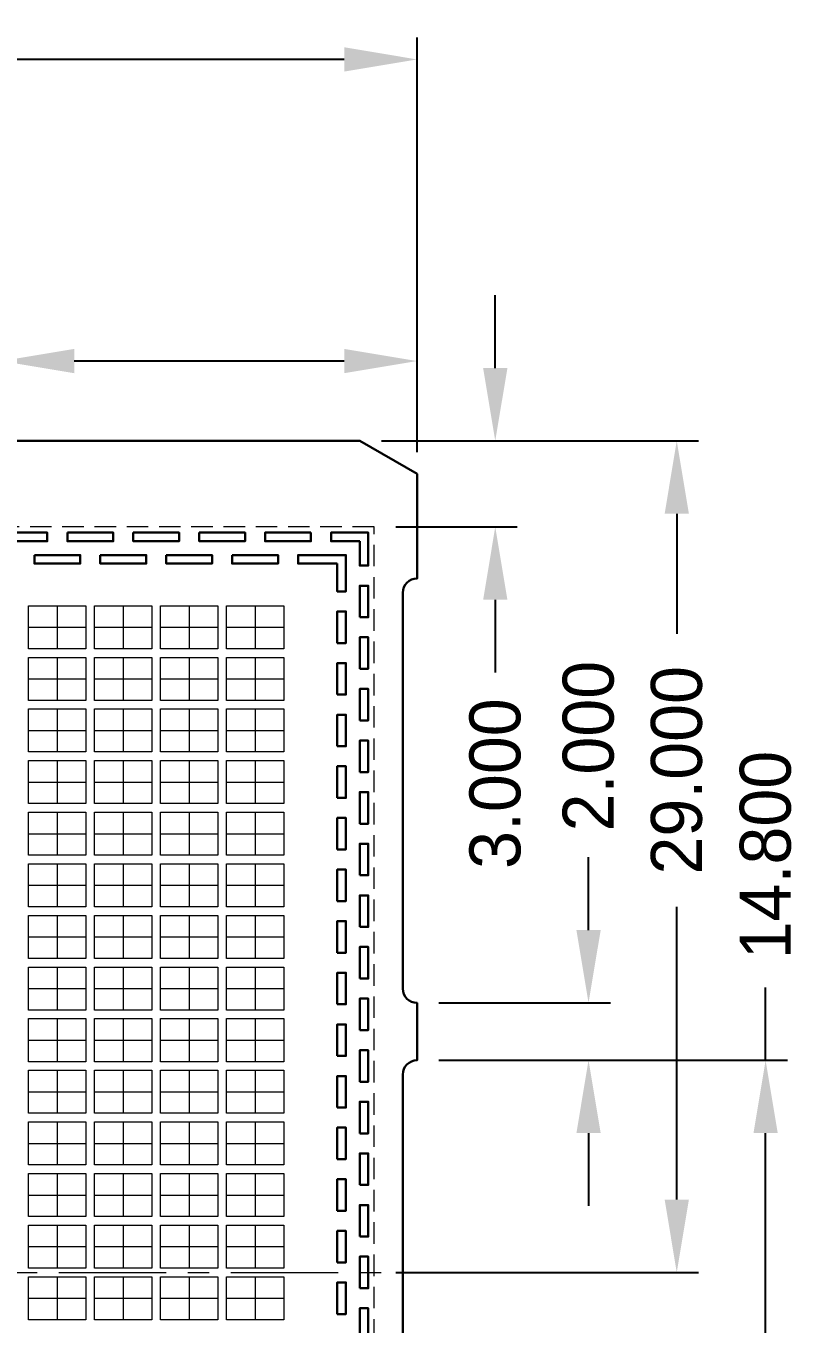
# Model space of a CAD drawing. Extents: x -14 to 234, y 117 to 227.
# Drawn here: x 205.08 to 232.05, y 181.76 to 227.03 of the extents above; entities that cross this region are included whole.
import ezdxf

# ---------------------------------------------------------------- set-up
doc = ezdxf.new("R2010")
doc.units = 0
doc.header["$LTSCALE"] = 3
doc.header["$MEASUREMENT"] = 0
for name, pattern in [('CENTER', [2, 1.25, -0.25, 0.25, -0.25]), ('HIDDEN', [0.375, 0.25, -0.125]), ('PHANTOM', [2.5, 1.25, -0.25, 0.25, -0.25, 0.25, -0.25])]:
    doc.linetypes.add(name, pattern=pattern)
for name, color, linetype, lineweight in [('CLIN', 1, 'CENTER', 15), ('DIM', 4, 'Continuous', 13), ('HIDN', 6, 'HIDDEN', 15), ('OBJ', 3, 'Continuous', 30), ('OBJ1', 7, 'Continuous', 30), ('PHANTOM', 5, 'PHANTOM', 15)]:
    doc.layers.add(name, color=color, linetype=linetype, lineweight=lineweight)
doc.dimstyles.new('3DEC X 1', dxfattribs={"dimtxt": 1.778, "dimasz": 2.54, "dimexe": 0.762, "dimexo": 0.762, "dimgap": 0.762, "dimtad": 0, "dimdec": 3, "dimzin": 0, "dimdsep": 46, "dimtxsty": 'Standard', "dimcen": 0.09, "dimadec": 0, "dimazin": 0, "dimtfac": 1, "dimtdec": 3, "dimtofl": 0, "dimtmove": 0, "dimatfit": 3, "dimfxl": 1, "dimtolj": 1, "dimtzin": 0, "dimarcsym": 0})

# ---------------------------------------------------------------- blocks, each defined once
blk = doc.blocks.new('*D5')
at = {"layer": 'Defpoints', "color": 0, "transparency": 16777216}
for p in [(109.219, -67.891), (109.219, -67.891), (123.719, -71.825), (123.719, -71.825), (109.219, -72.175), (109.219, -72.175)]:
    blk.add_point(p, dxfattribs=at)
at = {"layer": 'DIM', "color": 0, "lineweight": -2, "transparency": 16777216}
for p, q in [((109.219, -71.413), (109.219, -67.129)), ((109.219, -71.413), (109.219, -67.129)), ((123.719, -71.063), (123.719, -67.129)), ((123.719, -71.063), (123.719, -67.129)), ((109.219, -67.891), (106.679, -67.891)), ((109.219, -67.891), (106.679, -67.891)), ((121.179, -67.891), (111.759, -67.891)), ((121.179, -67.891), (111.759, -67.891))]:
    blk.add_line(p, q, dxfattribs=at)
at = {"layer": 'DIM', "color": 0, "transparency": 16777216}
for points in [[(111.759, -67.468), (111.759, -68.314), (109.219, -67.891)], [(111.759, -67.468), (111.759, -68.314), (109.219, -67.891)], [(121.179, -67.468), (121.179, -68.314), (123.719, -67.891)], [(121.179, -67.468), (121.179, -68.314), (123.719, -67.891)]]:
    blk.add_solid(points, dxfattribs=at)
at = {"layer": 'DIM', "color": 0, "transparency": 16777216, "insert": (102.065, -67.891), "char_height": 1.778, "attachment_point": 5}
blk.add_mtext('\\A1;14.500', dxfattribs=at)
blk.add_mtext('\\A1;14.500', dxfattribs=at)
blk = doc.blocks.new('*D17')
at = {"layer": 'Defpoints', "color": 0, "transparency": 16777216}
for p in [(121.719, -70.675), (121.719, -70.675), (126.448, -70.675), (126.448, -70.675), (122.219, -73.675), (122.219, -73.675)]:
    blk.add_point(p, dxfattribs=at)
at = {"layer": 'DIM', "color": 0, "lineweight": -2, "transparency": 16777216}
for p, q in [((126.448, -68.135), (126.448, -65.595)), ((126.448, -68.135), (126.448, -65.595)), ((122.481, -70.675), (127.21, -70.675)), ((122.481, -70.675), (127.21, -70.675)), ((122.981, -73.675), (127.21, -73.675)), ((122.981, -73.675), (127.21, -73.675)), ((126.448, -76.215), (126.448, -78.755)), ((126.448, -76.215), (126.448, -78.755))]:
    blk.add_line(p, q, dxfattribs=at)
at = {"layer": 'DIM', "color": 0, "transparency": 16777216}
for points in [[(126.025, -68.135), (126.872, -68.135), (126.448, -70.675)], [(126.025, -68.135), (126.872, -68.135), (126.448, -70.675)], [(126.025, -76.215), (126.872, -76.215), (126.448, -73.675)], [(126.025, -76.215), (126.872, -76.215), (126.448, -73.675)]]:
    blk.add_solid(points, dxfattribs=at)
at = {"layer": 'DIM', "color": 0, "transparency": 16777216, "insert": (126.448, -82.628), "char_height": 1.778, "attachment_point": 5, "rotation": 90}
blk.add_mtext('\\A1;3.000', dxfattribs=at)
blk.add_mtext('\\A1;3.000', dxfattribs=at)
blk = doc.blocks.new('*D18')
at = {"layer": 'Defpoints', "color": 0, "transparency": 16777216}
for p in [(123.719, -90.275), (123.719, -90.275), (129.702, -90.275), (129.702, -90.275), (123.719, -92.275), (123.719, -92.275)]:
    blk.add_point(p, dxfattribs=at)
at = {"layer": 'DIM', "color": 0, "lineweight": -2, "transparency": 16777216}
for p, q in [((129.702, -87.735), (129.702, -85.195)), ((129.702, -87.735), (129.702, -85.195)), ((124.481, -90.275), (130.464, -90.275)), ((124.481, -90.275), (130.464, -90.275)), ((124.481, -92.275), (130.464, -92.275)), ((124.481, -92.275), (130.464, -92.275)), ((129.702, -94.815), (129.702, -97.355)), ((129.702, -94.815), (129.702, -97.355))]:
    blk.add_line(p, q, dxfattribs=at)
at = {"layer": 'DIM', "color": 0, "transparency": 16777216}
for points in [[(129.279, -87.735), (130.126, -87.735), (129.702, -90.275)], [(129.279, -87.735), (130.126, -87.735), (129.702, -90.275)], [(129.279, -94.815), (130.126, -94.815), (129.702, -92.275)], [(129.279, -94.815), (130.126, -94.815), (129.702, -92.275)]]:
    blk.add_solid(points, dxfattribs=at)
at = {"layer": 'DIM', "color": 0, "transparency": 16777216, "insert": (129.702, -81.321), "char_height": 1.778, "attachment_point": 5, "rotation": 90}
blk.add_mtext('\\A1;2.000', dxfattribs=at)
blk.add_mtext('\\A1;2.000', dxfattribs=at)
blk = doc.blocks.new('*D19')
at = {"layer": 'Defpoints', "color": 0, "transparency": 16777216}
for p in [(121.719, -70.675), (121.719, -70.675), (132.78, -70.675), (132.78, -70.675), (122.219, -99.675), (122.219, -99.675)]:
    blk.add_point(p, dxfattribs=at)
at = {"layer": 'DIM', "color": 0, "lineweight": -2, "transparency": 16777216}
for p, q in [((122.481, -70.675), (133.542, -70.675)), ((122.481, -70.675), (133.542, -70.675)), ((132.78, -73.215), (132.78, -77.401)), ((132.78, -73.215), (132.78, -77.401)), ((132.78, -97.135), (132.78, -86.926)), ((132.78, -97.135), (132.78, -86.926)), ((122.981, -99.675), (133.542, -99.675)), ((122.981, -99.675), (133.542, -99.675))]:
    blk.add_line(p, q, dxfattribs=at)
at = {"layer": 'DIM', "color": 0, "transparency": 16777216}
for points in [[(132.357, -73.215), (133.203, -73.215), (132.78, -70.675)], [(132.357, -73.215), (133.203, -73.215), (132.78, -70.675)], [(132.357, -97.135), (133.203, -97.135), (132.78, -99.675)], [(132.357, -97.135), (133.203, -97.135), (132.78, -99.675)]]:
    blk.add_solid(points, dxfattribs=at)
at = {"layer": 'DIM', "color": 0, "transparency": 16777216, "insert": (132.78, -82.163), "char_height": 1.778, "attachment_point": 5, "rotation": 90}
blk.add_mtext('\\A1;29.000', dxfattribs=at)
blk.add_mtext('\\A1;29.000', dxfattribs=at)
blk = doc.blocks.new('*D20')
at = {"layer": 'Defpoints', "color": 0, "transparency": 16777216}
for p in [(123.719, -92.275), (123.719, -92.275), (135.88, -92.275), (135.88, -92.275), (123.719, -107.075), (123.719, -107.075)]:
    blk.add_point(p, dxfattribs=at)
at = {"layer": 'DIM', "color": 0, "lineweight": -2, "transparency": 16777216}
for p, q in [((135.88, -92.275), (135.88, -89.735)), ((135.88, -92.275), (135.88, -89.735)), ((124.481, -92.275), (136.642, -92.275)), ((124.481, -92.275), (136.642, -92.275)), ((135.88, -104.535), (135.88, -94.815)), ((135.88, -104.535), (135.88, -94.815)), ((124.481, -107.075), (136.642, -107.075)), ((124.481, -107.075), (136.642, -107.075))]:
    blk.add_line(p, q, dxfattribs=at)
at = {"layer": 'DIM', "color": 0, "transparency": 16777216}
for points in [[(135.456, -94.815), (136.303, -94.815), (135.88, -92.275)], [(135.456, -94.815), (136.303, -94.815), (135.88, -92.275)], [(135.456, -104.535), (136.303, -104.535), (135.88, -107.075)], [(135.456, -104.535), (136.303, -104.535), (135.88, -107.075)]]:
    blk.add_solid(points, dxfattribs=at)
at = {"layer": 'DIM', "color": 0, "transparency": 16777216, "insert": (135.88, -85.12), "char_height": 1.778, "attachment_point": 5, "rotation": 90}
blk.add_mtext('\\A1;14.800', dxfattribs=at)
blk.add_mtext('\\A1;14.800', dxfattribs=at)
blk = doc.blocks.new('*D26')
at = {"layer": 'Defpoints', "color": 0, "transparency": 16777216}
for p in [(123.719, -57.372), (123.719, -57.372), (-96.281, -71.825), (-96.281, -71.825), (123.719, -71.825), (123.719, -71.825)]:
    blk.add_point(p, dxfattribs=at)
at = {"layer": 'DIM', "color": 0, "lineweight": -2, "transparency": 16777216}
for p, q in [((-96.281, -71.063), (-96.281, -56.61)), ((-96.281, -71.063), (-96.281, -56.61)), ((123.719, -71.063), (123.719, -56.61)), ((123.719, -71.063), (123.719, -56.61)), ((-93.741, -57.372), (4.716, -57.372)), ((-93.741, -57.372), (4.716, -57.372)), ((121.179, -57.372), (21.872, -57.372)), ((121.179, -57.372), (21.872, -57.372))]:
    blk.add_line(p, q, dxfattribs=at)
at = {"layer": 'DIM', "color": 0, "transparency": 16777216}
for points in [[(-93.741, -56.948), (-93.741, -57.795), (-96.281, -57.372)], [(-93.741, -56.948), (-93.741, -57.795), (-96.281, -57.372)], [(121.179, -56.948), (121.179, -57.795), (123.719, -57.372)], [(121.179, -56.948), (121.179, -57.795), (123.719, -57.372)]]:
    blk.add_solid(points, dxfattribs=at)
at = {"layer": 'DIM', "color": 0, "transparency": 16777216, "insert": (13.294, -57.372), "char_height": 1.778, "attachment_point": 5}
blk.add_mtext('\\A1;220.000{\\H1.333500;±0.100}', dxfattribs=at)
blk.add_mtext('\\A1;220.000{\\H1.333500;±0.100}', dxfattribs=at)

msp = doc.modelspace()

# ---------------------------------------------------------------- linework, layer by layer
at = {"layer": 'CLIN'}
for p, q in [((206.16913, 206.80713), (206.16913, 205.30713)), ((208.46913, 206.80713), (208.46913, 205.30713)), ((210.76913, 206.80713), (210.76913, 205.30713)), ((210.76913, 206.80713), (210.76913, 205.30713)), ((213.06913, 206.80713), (213.06913, 205.30713)), ((206.16913, 205.00713), (206.16913, 203.50713)), ((208.46913, 205.00713), (208.46913, 203.50713)), ((210.76913, 205.00713), (210.76913, 203.50713)), ((210.76913, 205.00713), (210.76913, 203.50713)), ((213.06913, 205.00713), (213.06913, 203.50713)), ((213.06913, 205.00713), (213.06913, 203.50713)), ((206.16913, 203.20713), (206.16913, 201.70713)), ((208.46913, 203.20713), (208.46913, 201.70713)), ((210.76913, 203.20713), (210.76913, 201.70713)), ((210.76913, 203.20713), (210.76913, 201.70713)), ((213.06913, 203.20713), (213.06913, 201.70713)), ((206.16913, 201.40713), (206.16913, 199.90713)), ((208.46913, 201.40713), (208.46913, 199.90713)), ((210.76913, 201.40713), (210.76913, 199.90713)), ((210.76913, 201.40713), (210.76913, 199.90713)), ((213.06913, 201.40713), (213.06913, 199.90713)), ((206.16913, 199.60713), (206.16913, 198.10713)), ((208.46913, 199.60713), (208.46913, 198.10713)), ((210.76913, 199.60713), (210.76913, 198.10713)), ((210.76913, 199.60713), (210.76913, 198.10713)), ((213.06913, 199.60713), (213.06913, 198.10713)), ((206.16913, 197.80713), (206.16913, 196.30713)), ((208.46913, 197.80713), (208.46913, 196.30713)), ((210.76913, 197.80713), (210.76913, 196.30713)), ((210.76913, 197.80713), (210.76913, 196.30713)), ((213.06913, 197.80713), (213.06913, 196.30713)), ((206.16913, 196.00713), (206.16913, 194.50713)), ((208.46913, 196.00713), (208.46913, 194.50713)), ((210.76913, 196.00713), (210.76913, 194.50713)), ((210.76913, 196.00713), (210.76913, 194.50713)), ((213.06913, 196.00713), (213.06913, 194.50713)), ((206.16913, 194.20713), (206.16913, 192.70713)), ((208.46913, 194.20713), (208.46913, 192.70713)), ((210.76913, 194.20713), (210.76913, 192.70713)), ((210.76913, 194.20713), (210.76913, 192.70713)), ((213.06913, 194.20713), (213.06913, 192.70713)), ((206.16913, 192.40713), (206.16913, 190.90713)), ((208.46913, 192.40713), (208.46913, 190.90713)), ((210.76913, 192.40713), (210.76913, 190.90713)), ((210.76913, 192.40713), (210.76913, 190.90713)), ((213.06913, 192.40713), (213.06913, 190.90713)), ((206.16913, 190.60713), (206.16913, 189.10713)), ((208.46913, 190.60713), (208.46913, 189.10713)), ((210.76913, 190.60713), (210.76913, 189.10713)), ((210.76913, 190.60713), (210.76913, 189.10713)), ((213.06913, 190.60713), (213.06913, 189.10713)), ((206.16913, 188.80713), (206.16913, 187.30713)), ((208.46913, 188.80713), (208.46913, 187.30713)), ((210.76913, 188.80713), (210.76913, 187.30713)), ((210.76913, 188.80713), (210.76913, 187.30713)), ((213.06913, 188.80713), (213.06913, 187.30713)), ((206.16913, 187.00713), (206.16913, 185.50713)), ((208.46913, 187.00713), (208.46913, 185.50713)), ((210.76913, 187.00713), (210.76913, 185.50713)), ((210.76913, 187.00713), (210.76913, 185.50713)), ((213.06913, 187.00713), (213.06913, 185.50713)), ((206.16913, 185.20713), (206.16913, 183.70713)), ((208.46913, 185.20713), (208.46913, 183.70713)), ((210.76913, 185.20713), (210.76913, 183.70713)), ((210.76913, 185.20713), (210.76913, 183.70713)), ((213.06913, 185.20713), (213.06913, 183.70713)), ((164.21913, 183.55713), (220.21913, 183.55713)), ((206.16913, 183.40713), (206.16913, 181.90713)), ((208.46913, 183.40713), (208.46913, 181.90713)), ((210.76913, 183.40713), (210.76913, 181.90713)), ((210.76913, 183.40713), (210.76913, 181.90713)), ((213.06913, 183.40713), (213.06913, 181.90713))]:
    msp.add_line(p, q, dxfattribs=at)
for points in [[(205.16913, 206.05713), (207.16913, 206.05713)], [(207.46913, 206.05713), (209.46913, 206.05713)], [(209.76913, 206.05713), (211.76913, 206.05713)], [(209.76913, 206.05713), (211.76913, 206.05713)], [(212.06913, 206.05713), (214.06913, 206.05713)], [(205.16913, 204.25713), (207.16913, 204.25713)], [(207.46913, 204.25713), (209.46913, 204.25713)], [(209.76913, 204.25713), (211.76913, 204.25713)], [(209.76913, 204.25713), (211.76913, 204.25713)], [(212.06913, 204.25713), (214.06913, 204.25713)], [(212.06913, 204.25713), (214.06913, 204.25713)], [(205.16913, 202.45713), (207.16913, 202.45713)], [(207.46913, 202.45713), (209.46913, 202.45713)], [(209.76913, 202.45713), (211.76913, 202.45713)], [(209.76913, 202.45713), (211.76913, 202.45713)], [(212.06913, 202.45713), (214.06913, 202.45713)], [(205.16913, 200.65713), (207.16913, 200.65713)], [(207.46913, 200.65713), (209.46913, 200.65713)], [(209.76913, 200.65713), (211.76913, 200.65713)], [(209.76913, 200.65713), (211.76913, 200.65713)], [(212.06913, 200.65713), (214.06913, 200.65713)], [(205.16913, 198.85713), (207.16913, 198.85713)], [(207.46913, 198.85713), (209.46913, 198.85713)], [(209.76913, 198.85713), (211.76913, 198.85713)], [(209.76913, 198.85713), (211.76913, 198.85713)], [(212.06913, 198.85713), (214.06913, 198.85713)], [(205.16913, 197.05713), (207.16913, 197.05713)], [(207.46913, 197.05713), (209.46913, 197.05713)], [(209.76913, 197.05713), (211.76913, 197.05713)], [(209.76913, 197.05713), (211.76913, 197.05713)], [(212.06913, 197.05713), (214.06913, 197.05713)], [(205.16913, 195.25713), (207.16913, 195.25713)], [(207.46913, 195.25713), (209.46913, 195.25713)], [(209.76913, 195.25713), (211.76913, 195.25713)], [(209.76913, 195.25713), (211.76913, 195.25713)], [(212.06913, 195.25713), (214.06913, 195.25713)], [(205.16913, 193.45713), (207.16913, 193.45713)], [(207.46913, 193.45713), (209.46913, 193.45713)], [(209.76913, 193.45713), (211.76913, 193.45713)], [(209.76913, 193.45713), (211.76913, 193.45713)], [(212.06913, 193.45713), (214.06913, 193.45713)], [(205.16913, 191.65713), (207.16913, 191.65713)], [(207.46913, 191.65713), (209.46913, 191.65713)], [(209.76913, 191.65713), (211.76913, 191.65713)], [(209.76913, 191.65713), (211.76913, 191.65713)], [(212.06913, 191.65713), (214.06913, 191.65713)], [(205.16913, 189.85713), (207.16913, 189.85713)], [(207.46913, 189.85713), (209.46913, 189.85713)], [(209.76913, 189.85713), (211.76913, 189.85713)], [(209.76913, 189.85713), (211.76913, 189.85713)], [(212.06913, 189.85713), (214.06913, 189.85713)], [(205.16913, 188.05713), (207.16913, 188.05713)], [(207.46913, 188.05713), (209.46913, 188.05713)], [(209.76913, 188.05713), (211.76913, 188.05713)], [(209.76913, 188.05713), (211.76913, 188.05713)], [(212.06913, 188.05713), (214.06913, 188.05713)], [(205.16913, 186.25713), (207.16913, 186.25713)], [(207.46913, 186.25713), (209.46913, 186.25713)], [(209.76913, 186.25713), (211.76913, 186.25713)], [(209.76913, 186.25713), (211.76913, 186.25713)], [(212.06913, 186.25713), (214.06913, 186.25713)], [(205.16913, 184.45713), (207.16913, 184.45713)], [(207.46913, 184.45713), (209.46913, 184.45713)], [(209.76913, 184.45713), (211.76913, 184.45713)], [(209.76913, 184.45713), (211.76913, 184.45713)], [(212.06913, 184.45713), (214.06913, 184.45713)], [(205.16913, 182.65713), (207.16913, 182.65713)], [(207.46913, 182.65713), (209.46913, 182.65713)], [(209.76913, 182.65713), (211.76913, 182.65713)], [(209.76913, 182.65713), (211.76913, 182.65713)], [(212.06913, 182.65713), (214.06913, 182.65713)]]:
    msp.add_lwpolyline(points, dxfattribs=at)
at = {"layer": 'HIDN'}
msp.add_lwpolyline([(217.21913, 157.55713), (217.21913, 209.55713), (165.21913, 209.55713), (165.21913, 157.55713)], close=True, dxfattribs=at)
at = {"layer": 'OBJ'}
msp.add_lwpolyline([(0.71913, 152.55713), (216.71913, 152.55713), (218.71913, 153.70713), (218.71913, 159.35713, -0.41421356), (218.21913, 159.85713), (218.21913, 173.65713, -0.41421356), (218.71913, 174.15713), (218.71913, 176.15713, -0.41421356), (218.21913, 176.65713), (218.21913, 190.45713, -0.41421356), (218.71913, 190.95713), (218.71913, 192.95713, -0.41421356), (218.21913, 193.45713), (218.21913, 207.25713, -0.41421356), (218.71913, 207.75713), (218.71913, 211.40713), (216.71913, 212.55713), (0.71913, 212.55713)], format="xyb", dxfattribs=at)
at = {"layer": 'OBJ1'}
for points in [[(204.21913, 209.35713), (205.81913, 209.35713), (205.81913, 209.05713), (204.21913, 209.05713)], [(206.51913, 209.35713), (208.11913, 209.35713), (208.11913, 209.05713), (206.51913, 209.05713)], [(208.81913, 209.35713), (210.41913, 209.35713), (210.41913, 209.05713), (208.81913, 209.05713)], [(211.11913, 209.35713), (212.71913, 209.35713), (212.71913, 209.05713), (211.11913, 209.05713)], [(215.01913, 209.35713), (213.41913, 209.35713), (213.41913, 209.05713), (215.01913, 209.05713)], [(216.71913, 209.05713), (215.71913, 209.05713), (215.71913, 209.35713), (217.01913, 209.35713), (217.01913, 208.20713), (216.71913, 208.20713)], [(205.36913, 208.57513), (206.96913, 208.57513), (206.96913, 208.27513), (205.36913, 208.27513)], [(207.66913, 208.57513), (209.26913, 208.57513), (209.26913, 208.27513), (207.66913, 208.27513)], [(209.96913, 208.57513), (211.56913, 208.57513), (211.56913, 208.27513), (209.96913, 208.27513)], [(212.26913, 208.57513), (213.86913, 208.57513), (213.86913, 208.27513), (212.26913, 208.27513)], [(215.93713, 208.27513), (214.56913, 208.27513), (214.56913, 208.57513), (216.23713, 208.57513), (216.23713, 207.30713), (215.93713, 207.30713)], [(216.71913, 206.40713), (216.71913, 207.50713), (217.01913, 207.50713), (217.01913, 206.40713)], [(215.93713, 205.50713), (215.93713, 206.60713), (216.23713, 206.60713), (216.23713, 205.50713)], [(216.71913, 204.60713), (216.71913, 205.70713), (217.01913, 205.70713), (217.01913, 204.60713)], [(215.93713, 203.70713), (215.93713, 204.80713), (216.23713, 204.80713), (216.23713, 203.70713)], [(216.71913, 202.80713), (216.71913, 203.90713), (217.01913, 203.90713), (217.01913, 202.80713)], [(215.93713, 201.90713), (215.93713, 203.00713), (216.23713, 203.00713), (216.23713, 201.90713)], [(216.71913, 201.00713), (216.71913, 202.10713), (217.01913, 202.10713), (217.01913, 201.00713)], [(215.93713, 200.10713), (215.93713, 201.20713), (216.23713, 201.20713), (216.23713, 200.10713)], [(216.71913, 199.20713), (216.71913, 200.30713), (217.01913, 200.30713), (217.01913, 199.20713)], [(215.93713, 198.30713), (215.93713, 199.40713), (216.23713, 199.40713), (216.23713, 198.30713)], [(216.71913, 197.40713), (216.71913, 198.50713), (217.01913, 198.50713), (217.01913, 197.40713)], [(215.93713, 196.50713), (215.93713, 197.60713), (216.23713, 197.60713), (216.23713, 196.50713)], [(216.71913, 195.60713), (216.71913, 196.70713), (217.01913, 196.70713), (217.01913, 195.60713)], [(215.93713, 194.70713), (215.93713, 195.80713), (216.23713, 195.80713), (216.23713, 194.70713)], [(216.71913, 193.80713), (216.71913, 194.90713), (217.01913, 194.90713), (217.01913, 193.80713)], [(215.93713, 192.90713), (215.93713, 194.00713), (216.23713, 194.00713), (216.23713, 192.90713)], [(216.71913, 192.00713), (216.71913, 193.10713), (217.01913, 193.10713), (217.01913, 192.00713)], [(215.93713, 191.10713), (215.93713, 192.20713), (216.23713, 192.20713), (216.23713, 191.10713)], [(216.71913, 190.20713), (216.71913, 191.30713), (217.01913, 191.30713), (217.01913, 190.20713)], [(215.93713, 189.30713), (215.93713, 190.40713), (216.23713, 190.40713), (216.23713, 189.30713)], [(216.71913, 188.40713), (216.71913, 189.50713), (217.01913, 189.50713), (217.01913, 188.40713)], [(215.93713, 187.50713), (215.93713, 188.60713), (216.23713, 188.60713), (216.23713, 187.50713)], [(216.71913, 186.60713), (216.71913, 187.70713), (217.01913, 187.70713), (217.01913, 186.60713)], [(215.93713, 185.70713), (215.93713, 186.80713), (216.23713, 186.80713), (216.23713, 185.70713)], [(216.71913, 184.80713), (216.71913, 185.90713), (217.01913, 185.90713), (217.01913, 184.80713)], [(215.93713, 183.90713), (215.93713, 185.00713), (216.23713, 185.00713), (216.23713, 183.90713)], [(216.71913, 183.00713), (216.71913, 184.10713), (217.01913, 184.10713), (217.01913, 183.00713)], [(215.93713, 182.10713), (215.93713, 183.20713), (216.23713, 183.20713), (216.23713, 182.10713)], [(216.71913, 181.20713), (216.71913, 182.30713), (217.01913, 182.30713), (217.01913, 181.20713)]]:
    msp.add_lwpolyline(points, close=True, dxfattribs=at)
at = {"layer": 'PHANTOM'}
for points in [[(207.16913, 205.30713), (205.16913, 205.30713), (205.16913, 206.80713), (207.16913, 206.80713)], [(209.46913, 205.30713), (207.46913, 205.30713), (207.46913, 206.80713), (209.46913, 206.80713)], [(211.76913, 205.30713), (209.76913, 205.30713), (209.76913, 206.80713), (211.76913, 206.80713)], [(211.76913, 205.30713), (209.76913, 205.30713), (209.76913, 206.80713), (211.76913, 206.80713)], [(214.06913, 205.30713), (212.06913, 205.30713), (212.06913, 206.80713), (214.06913, 206.80713)], [(207.16913, 203.50713), (205.16913, 203.50713), (205.16913, 205.00713), (207.16913, 205.00713)], [(209.46913, 203.50713), (207.46913, 203.50713), (207.46913, 205.00713), (209.46913, 205.00713)], [(211.76913, 203.50713), (209.76913, 203.50713), (209.76913, 205.00713), (211.76913, 205.00713)], [(211.76913, 203.50713), (209.76913, 203.50713), (209.76913, 205.00713), (211.76913, 205.00713)], [(214.06913, 203.50713), (212.06913, 203.50713), (212.06913, 205.00713), (214.06913, 205.00713)], [(214.06913, 203.50713), (212.06913, 203.50713), (212.06913, 205.00713), (214.06913, 205.00713)], [(207.16913, 201.70713), (205.16913, 201.70713), (205.16913, 203.20713), (207.16913, 203.20713)], [(209.46913, 201.70713), (207.46913, 201.70713), (207.46913, 203.20713), (209.46913, 203.20713)], [(211.76913, 201.70713), (209.76913, 201.70713), (209.76913, 203.20713), (211.76913, 203.20713)], [(211.76913, 201.70713), (209.76913, 201.70713), (209.76913, 203.20713), (211.76913, 203.20713)], [(214.06913, 201.70713), (212.06913, 201.70713), (212.06913, 203.20713), (214.06913, 203.20713)], [(207.16913, 199.90713), (205.16913, 199.90713), (205.16913, 201.40713), (207.16913, 201.40713)], [(209.46913, 199.90713), (207.46913, 199.90713), (207.46913, 201.40713), (209.46913, 201.40713)], [(211.76913, 199.90713), (209.76913, 199.90713), (209.76913, 201.40713), (211.76913, 201.40713)], [(211.76913, 199.90713), (209.76913, 199.90713), (209.76913, 201.40713), (211.76913, 201.40713)], [(214.06913, 199.90713), (212.06913, 199.90713), (212.06913, 201.40713), (214.06913, 201.40713)], [(207.16913, 198.10713), (205.16913, 198.10713), (205.16913, 199.60713), (207.16913, 199.60713)], [(209.46913, 198.10713), (207.46913, 198.10713), (207.46913, 199.60713), (209.46913, 199.60713)], [(211.76913, 198.10713), (209.76913, 198.10713), (209.76913, 199.60713), (211.76913, 199.60713)], [(211.76913, 198.10713), (209.76913, 198.10713), (209.76913, 199.60713), (211.76913, 199.60713)], [(214.06913, 198.10713), (212.06913, 198.10713), (212.06913, 199.60713), (214.06913, 199.60713)], [(207.16913, 196.30713), (205.16913, 196.30713), (205.16913, 197.80713), (207.16913, 197.80713)], [(209.46913, 196.30713), (207.46913, 196.30713), (207.46913, 197.80713), (209.46913, 197.80713)], [(211.76913, 196.30713), (209.76913, 196.30713), (209.76913, 197.80713), (211.76913, 197.80713)], [(211.76913, 196.30713), (209.76913, 196.30713), (209.76913, 197.80713), (211.76913, 197.80713)], [(214.06913, 196.30713), (212.06913, 196.30713), (212.06913, 197.80713), (214.06913, 197.80713)], [(207.16913, 194.50713), (205.16913, 194.50713), (205.16913, 196.00713), (207.16913, 196.00713)], [(209.46913, 194.50713), (207.46913, 194.50713), (207.46913, 196.00713), (209.46913, 196.00713)], [(211.76913, 194.50713), (209.76913, 194.50713), (209.76913, 196.00713), (211.76913, 196.00713)], [(211.76913, 194.50713), (209.76913, 194.50713), (209.76913, 196.00713), (211.76913, 196.00713)], [(214.06913, 194.50713), (212.06913, 194.50713), (212.06913, 196.00713), (214.06913, 196.00713)], [(207.16913, 192.70713), (205.16913, 192.70713), (205.16913, 194.20713), (207.16913, 194.20713)], [(209.46913, 192.70713), (207.46913, 192.70713), (207.46913, 194.20713), (209.46913, 194.20713)], [(211.76913, 192.70713), (209.76913, 192.70713), (209.76913, 194.20713), (211.76913, 194.20713)], [(211.76913, 192.70713), (209.76913, 192.70713), (209.76913, 194.20713), (211.76913, 194.20713)], [(214.06913, 192.70713), (212.06913, 192.70713), (212.06913, 194.20713), (214.06913, 194.20713)], [(207.16913, 190.90713), (205.16913, 190.90713), (205.16913, 192.40713), (207.16913, 192.40713)], [(209.46913, 190.90713), (207.46913, 190.90713), (207.46913, 192.40713), (209.46913, 192.40713)], [(211.76913, 190.90713), (209.76913, 190.90713), (209.76913, 192.40713), (211.76913, 192.40713)], [(211.76913, 190.90713), (209.76913, 190.90713), (209.76913, 192.40713), (211.76913, 192.40713)], [(214.06913, 190.90713), (212.06913, 190.90713), (212.06913, 192.40713), (214.06913, 192.40713)], [(207.16913, 189.10713), (205.16913, 189.10713), (205.16913, 190.60713), (207.16913, 190.60713)], [(209.46913, 189.10713), (207.46913, 189.10713), (207.46913, 190.60713), (209.46913, 190.60713)], [(211.76913, 189.10713), (209.76913, 189.10713), (209.76913, 190.60713), (211.76913, 190.60713)], [(211.76913, 189.10713), (209.76913, 189.10713), (209.76913, 190.60713), (211.76913, 190.60713)], [(214.06913, 189.10713), (212.06913, 189.10713), (212.06913, 190.60713), (214.06913, 190.60713)], [(207.16913, 187.30713), (205.16913, 187.30713), (205.16913, 188.80713), (207.16913, 188.80713)], [(209.46913, 187.30713), (207.46913, 187.30713), (207.46913, 188.80713), (209.46913, 188.80713)], [(211.76913, 187.30713), (209.76913, 187.30713), (209.76913, 188.80713), (211.76913, 188.80713)], [(211.76913, 187.30713), (209.76913, 187.30713), (209.76913, 188.80713), (211.76913, 188.80713)], [(214.06913, 187.30713), (212.06913, 187.30713), (212.06913, 188.80713), (214.06913, 188.80713)], [(207.16913, 185.50713), (205.16913, 185.50713), (205.16913, 187.00713), (207.16913, 187.00713)], [(209.46913, 185.50713), (207.46913, 185.50713), (207.46913, 187.00713), (209.46913, 187.00713)], [(211.76913, 185.50713), (209.76913, 185.50713), (209.76913, 187.00713), (211.76913, 187.00713)], [(211.76913, 185.50713), (209.76913, 185.50713), (209.76913, 187.00713), (211.76913, 187.00713)], [(214.06913, 185.50713), (212.06913, 185.50713), (212.06913, 187.00713), (214.06913, 187.00713)], [(207.16913, 183.70713), (205.16913, 183.70713), (205.16913, 185.20713), (207.16913, 185.20713)], [(209.46913, 183.70713), (207.46913, 183.70713), (207.46913, 185.20713), (209.46913, 185.20713)], [(211.76913, 183.70713), (209.76913, 183.70713), (209.76913, 185.20713), (211.76913, 185.20713)], [(211.76913, 183.70713), (209.76913, 183.70713), (209.76913, 185.20713), (211.76913, 185.20713)], [(214.06913, 183.70713), (212.06913, 183.70713), (212.06913, 185.20713), (214.06913, 185.20713)], [(207.16913, 181.90713), (205.16913, 181.90713), (205.16913, 183.40713), (207.16913, 183.40713)], [(209.46913, 181.90713), (207.46913, 181.90713), (207.46913, 183.40713), (209.46913, 183.40713)], [(211.76913, 181.90713), (209.76913, 181.90713), (209.76913, 183.40713), (211.76913, 183.40713)], [(211.76913, 181.90713), (209.76913, 181.90713), (209.76913, 183.40713), (211.76913, 183.40713)], [(214.06913, 181.90713), (212.06913, 181.90713), (212.06913, 183.40713), (214.06913, 183.40713)]]:
    msp.add_lwpolyline(points, close=True, dxfattribs=at)

# ---------------------------------------------------------------- dimensions: what is measured, and where the dimension line sits
at = {"layer": 'DIM'}
dim = msp.add_linear_dim(base=(218.71913, 225.86009), p1=(-1.28087, 211.40713), p2=(218.71913, 211.40713), dimstyle='3DEC X 1', override={"dimgap": 0.762, "dimtol": 1, "dimlim": 0, "dimtp": 0.1, "dimtm": 0.1, "dimtfac": 0.75}, dxfattribs=at)
dim.commit()
dim.dimension.update_dxf_attribs({"geometry": '*D26', "text_midpoint": (108.29413, 225.86009), "dimtype": 128, "insert": (95.00003, 283.23169)})
for base, p1, p2, picture, middle in [((221.4485, 212.55713), (217.21913, 209.55713), (216.71913, 212.55713), '*D17', (221.4485, 200.60363)), ((227.78016, 212.55713), (217.21913, 183.55713), (216.71913, 212.55713), '*D19', (227.78016, 201.06866)), ((224.70233, 192.95713), (218.71913, 190.95713), (218.71913, 192.95713), '*D18', (224.70233, 201.91063)), ((230.87955, 190.95713), (218.71913, 176.15713), (218.71913, 190.95713), '*D20', (230.87955, 198.11146))]:
    dim = msp.add_linear_dim(base=base, p1=p1, p2=p2, angle=90, dimstyle='3DEC X 1', dxfattribs=at)
    dim.commit()
    dim.dimension.update_dxf_attribs({"geometry": picture, "text_midpoint": middle, "dimtype": 128, "insert": (95.00003, 283.23169)})
dim = msp.add_linear_dim(base=(204.21913, 215.34076), p1=(218.71913, 211.40713), p2=(204.21913, 211.05713), dimstyle='3DEC X 1', dxfattribs=at)
dim.commit()
dim.dimension.update_dxf_attribs({"geometry": '*D5', "text_midpoint": (197.0648, 215.34076), "dimtype": 128, "insert": (95.00003, 283.23169)})

doc.saveas('drawing.dxf')
